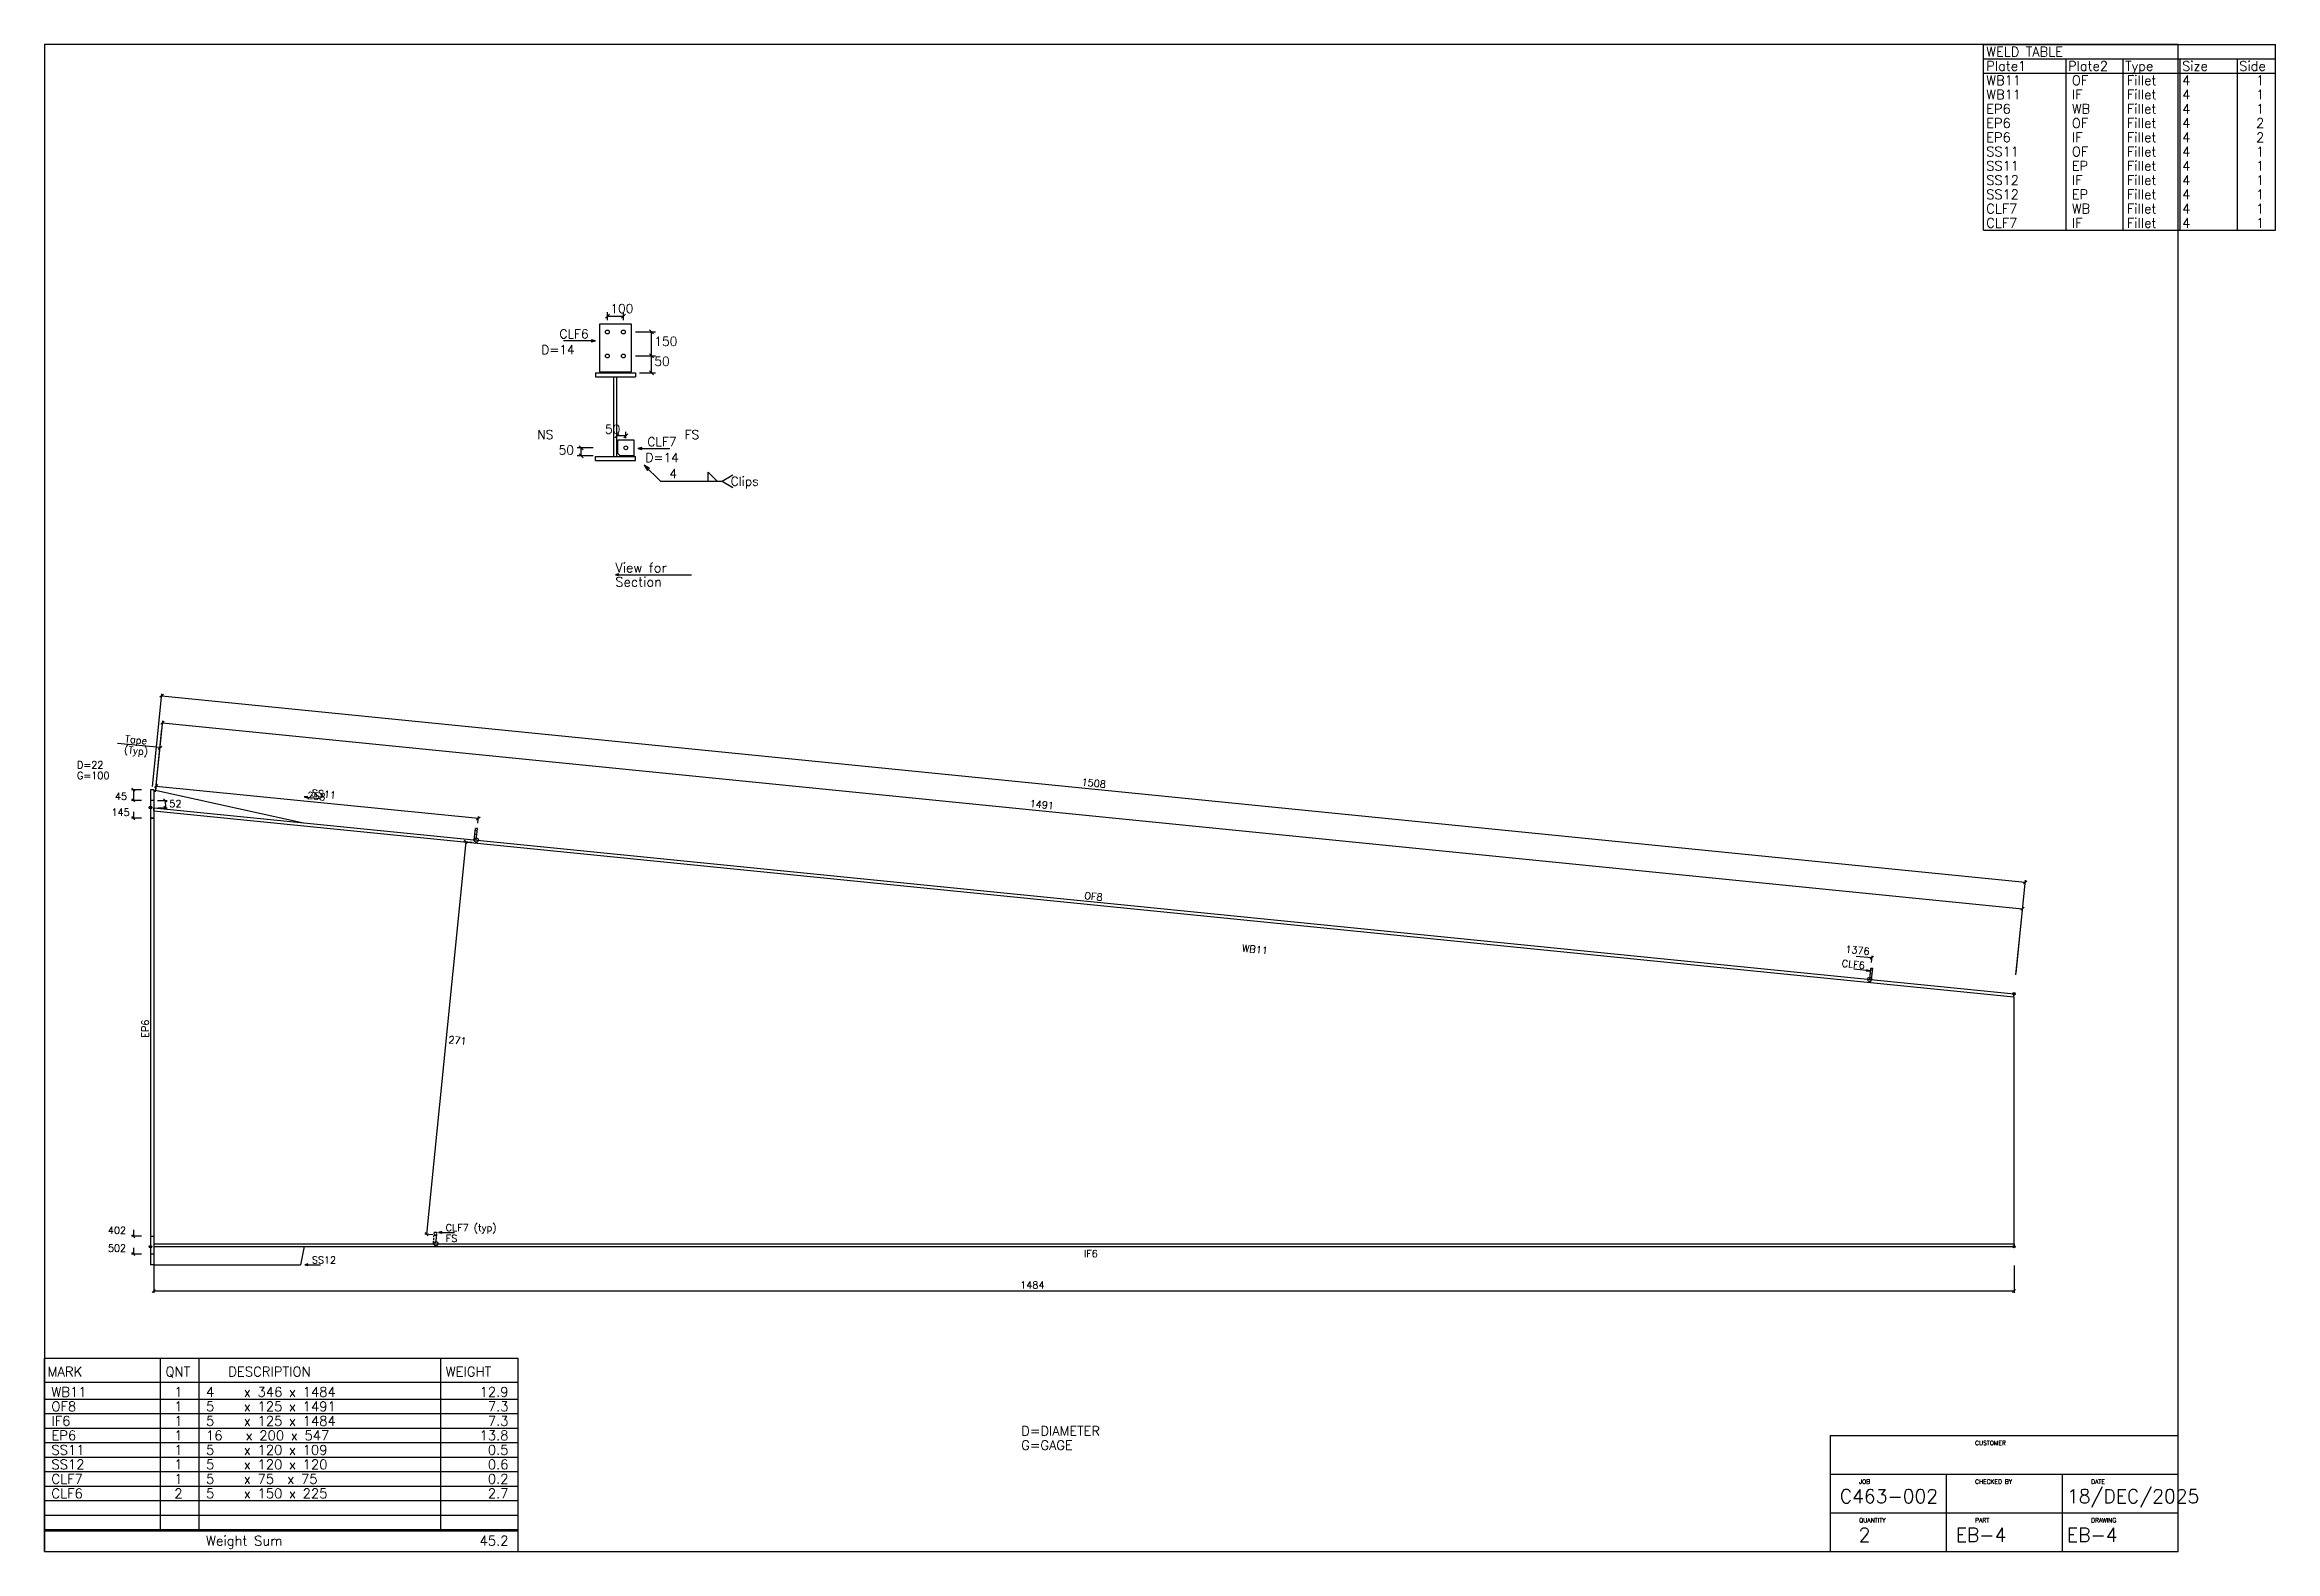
# Model space of a CAD drawing. Extents: x 0 to 879, y 0 to 594.
import ezdxf
from ezdxf.enums import TextEntityAlignment as Align

# ---------------------------------------------------------------- set-up
doc = ezdxf.new("R2010")
doc.units = 0
doc.linetypes.add('CONTIN', pattern=[0])
doc.linetypes.add('DASHED', pattern=[2.3812, 1.5875, -0.7937])
doc.layers.get('0').update_dxf_attribs({"linetype": 'CONTIN'})
for name, color, linetype in [('1', 7, 'CONTIN'), ('11', 7, 'CONTIN'), ('12', 2, 'CONTIN'), ('13', 2, 'CONTIN'), ('14', 7, 'CONTIN'), ('15', 6, 'CONTIN'), ('2', 7, 'CONTIN'), ('20', 7, 'CONTIN'), ('21', 7, 'CONTIN'), ('22', 7, 'CONTIN'), ('3', 1, 'CONTIN'), ('4', 1, 'CONTIN'), ('5', 7, 'CONTIN'), ('6', 4, 'CONTIN'), ('7', 3, 'DASHED'), ('9', 7, 'CONTIN')]:
    doc.layers.add(name, color=color, linetype=linetype)
doc.styles.add('SIMPLEX', font='SIMPLEX')

# ---------------------------------------------------------------- blocks, each defined once
blk = doc.blocks.new('ARROW')
at = {"layer": '2'}
blk.add_line((-0.635, -0.635), (0.635, 0.635), dxfattribs=at)
blk = doc.blocks.new('FLGHOL')
at = {"layer": '6'}
blk.add_solid([(-6.35, 0), (6.35, 0), (-6.35, 25.4), (6.35, 25.4)], dxfattribs=at)
blk = doc.blocks.new('GRTCLPB')
at = {"layer": '13'}
for p, q in [((-12.7, 0), (-12.7, 152.4)), ((-12.7, 152.4), (12.7, 152.4)), ((-12.7, 0), (12.7, 0)), ((12.7, 0), (12.7, 152.4))]:
    blk.add_line(p, q, dxfattribs=at)
at = {"layer": '6'}
for points in [[(-12.7, 119.38), (12.7, 119.38), (-12.7, 134.62), (12.7, 134.62)], [(-12.7, 68.58), (12.7, 68.58), (-12.7, 83.82), (12.7, 83.82)]]:
    blk.add_solid(points, dxfattribs=at)
blk = doc.blocks.new('ARROWP')
for p, q in [((0, 0), (-1.27, 0.317)), ((-1.27, 0.317), (-1.27, -0.317)), ((-1.27, -0.317), (0, 0))]:
    blk.add_line(p, q)
blk = doc.blocks.new('BRCCLPB', base_point=(12.7, 0))
at = {"layer": '1'}
blk.add_solid([(-12.7, 68.58), (12.7, 68.58), (-12.7, 83.82), (12.7, 83.82)], dxfattribs=at)
at = {"layer": '7'}
for p in [(-12.7, 101.6), (12.7, 0)]:
    blk.add_line(p, (12.7, 101.6), dxfattribs=at)
blk = doc.blocks.new('CIRCLE')
at = {"layer": '1'}
blk.add_circle((0, 0), 10.2, dxfattribs=at)
blk = doc.blocks.new('ASMPIECE', base_point=(16, -6.6))
at = {"layer": '1'}
for p, q in [((16, -6.6), (16.227, -4.335)), ((16, -6.6), (16, -352.2)), ((16, -6.6), (1500.271, -155.027)), ((16.227, -4.335), (1500.498, -152.762)), ((1500.271, -155.027), (1500.498, -152.762)), ((1500.498, -352.2), (1500.498, -155.05)), ((16, -352.2), (16, -354.477)), ((16, -352.2), (1500.498, -352.2)), ((16, -354.477), (1500.498, -354.477)), ((1500.498, -352.2), (1500.498, -354.477))]:
    blk.add_line(p, q, dxfattribs=at)
at = {"layer": '12'}
for p, q in [((16, 10.126), (13.471, 10.126)), ((13.471, 10.126), (13.471, -368.925)), ((16, 10.126), (16, -368.925)), ((16, -368.925), (13.471, -368.925))]:
    blk.add_line(p, q, dxfattribs=at)
at = {"layer": '15'}
for centre in [(273.367, -30.049), (1385.302, -141.242), (241.152, -352.2)]:
    blk.add_circle(centre, 1.7, dxfattribs=at)
at = {"layer": '2'}
for p, q in [((15.156, 12.795), (22.533, 86.55)), ((22.382, 85.04), (1509.409, -63.663)), ((17.737, 10.767), (23.173, 65.132)), ((23.022, 63.622), (1507.294, -84.805)), ((6.388, 10.126), (-1.706, 10.126)), ((6.388, 1.626), (-1.706, 1.626)), ((-0.189, 10.126), (-0.189, 1.626)), ((17.586, 9.257), (18.114, 14.542)), ((17.963, 13.032), (275.104, -12.682)), ((19.035, 1.626), (26.624, 1.626)), ((25.106, 1.626), (25.333, -4.335)), ((6.388, -12.539), (-1.706, -12.539)), ((-0.189, -7.48), (-0.189, -12.539)), ((19.262, -4.335), (26.85, -4.335)), ((274.726, -16.457), (275.255, -11.172)), ((265.086, -31.509), (233.777, -344.599)), ((270.12, -32.012), (263.576, -31.358)), ((1502.184, -135.908), (1509.56, -62.153)), ((1502.008, -137.66), (1507.445, -83.295)), ((1374.454, -122.617), (1387.039, -123.876)), ((1386.661, -127.651), (1387.19, -122.365)), ((6.388, -346.261), (-1.706, -346.261)), ((-0.189, -341.202), (-0.189, -346.261)), ((-0.189, -355.368), (-0.189, -360.426)), ((238.811, -345.102), (232.267, -344.448)), ((6.388, -360.426), (-1.706, -360.426)), ((1500.498, -369.653), (1500.498, -391.407)), ((16, -389.889), (1500.498, -389.889))]:
    blk.add_line(p, q, dxfattribs=at)
at = {"layer": '3'}
for p, q in [((17.51, 8.502), (22.544, 58.84)), ((21.034, 43.738), (-12.794, 47.121)), ((136.134, 4.409), (148.719, 3.151)), ((1385.227, -134.371), (1372.642, -133.113)), ((243.346, -343.158), (255.993, -343.158)), ((16, -369.653), (16, -391.407)), ((136.506, -368.925), (149.153, -368.925))]:
    blk.add_line(p, q, dxfattribs=at)
at = {"layer": '7'}
blk.add_line((239.793, -342.913), (238.864, -352.2), dxfattribs=at)
at = {"layer": '9'}
for p, q in [((16, 10.126), (135.631, -16.275)), ((136, -354.477), (133.071, -368.925)), ((16, -368.925), (133.071, -368.925))]:
    blk.add_line(p, q, dxfattribs=at)
at = {"layer": '1', "yscale": 0.06, "zscale": 0.06, "rotation": -5.711}
for p, xscale in [((272.612, -29.973), -0.06), ((1386.057, -141.318), 0.06)]:
    blk.add_blockref('GRTCLPB', p, dxfattribs=dict(at, xscale=xscale))
at = {"layer": '15', "xscale": 0.1, "yscale": 0.1, "zscale": 0.1}
for p in [(13.471, -4.059), (1500.498, -152.762), (13.471, -354.477), (1500.498, -354.477)]:
    blk.add_blockref('CIRCLE', p, dxfattribs=at)
at = {"layer": '2', "xscale": 1.992, "yscale": 1.992, "zscale": 1.992}
for p, rotation in [((22.382, 85.04), 174.288), ((23.022, 63.622), 174.289), ((-0.189, 10.126), 90), ((-0.189, 1.626), -90), ((17.963, 13.032), 174.289), ((25.106, 1.626), 90), ((-0.189, -12.539), -90), ((25.333, -4.335), -90), ((275.104, -12.682), -5.711), ((265.086, -31.509), 84.289), ((1509.409, -63.663), -5.712), ((1507.294, -84.805), -5.711), ((1387.039, -123.876), -5.711), ((-0.189, -346.261), -90), ((233.777, -344.599), -95.711), ((-0.189, -360.426), -90)]:
    blk.add_blockref('ARROW', p, dxfattribs=dict(at, rotation=rotation))
blk.add_blockref('ARROW', (1500.498, -389.889), dxfattribs=at)
at = {"layer": '3', "xscale": 1.992, "yscale": 1.992, "zscale": 1.992}
for name, p, rotation in [('ARROW', (21.034, 43.738), -5.711), ('ARROWP', (136.134, 4.409), 174.289), ('ARROWP', (1385.227, -134.371), -5.711), ('ARROWP', (243.346, -343.158), 180), ('ARROWP', (136.506, -368.925), 180), ('ARROW', (16, -389.889), 180)]:
    blk.add_blockref(name, p, dxfattribs=dict(at, rotation=rotation))
at = {"layer": '6', "xscale": 0.09, "yscale": 0.1, "zscale": 0.1, "rotation": -90}
for p in [(13.471, 1.626), (13.471, -12.539), (13.471, -346.261), (13.471, -360.426)]:
    blk.add_blockref('FLGHOL', p, dxfattribs=at)
at = {"layer": '7', "xscale": 0.09, "yscale": 0.09, "zscale": 0.09, "rotation": -5.711}
blk.add_blockref('BRCCLPB', (241.152, -352.2), dxfattribs=at)
at = {"layer": '11', "style": 'SIMPLEX'}
for s, rotation, p in [('1508', -5.712, (756.216, 13.542)), ('258', -5.711, (138.265, 2.9)), ('1491', -5.711, (714.798, -3.657)), ('1376', -5.711, (1365.615, -119.835)), ('271', -5.711, (250.935, -192))]:
    blk.add_text(s, height=5.666, rotation=rotation, dxfattribs=at).set_placement(p)
for s, p in [('45', (-14.927, 2.099)), ('52', (28.512, -3.867)), ('145', (-17.76, -10.65)), ('402', (-20.593, -344.373)), ('502', (-20.593, -358.538)), ('1484', (707.449, -388.001))]:
    blk.add_text(s, height=5.666, dxfattribs=at).set_placement(p)
at = {"layer": '21', "style": 'SIMPLEX'}
for s, p in [('G=100', (-45.213, 18.625)), ('D=22', (-45.213, 27.124))]:
    blk.add_text(s, height=5.666, dxfattribs=at).set_placement(p)
at = {"layer": '3', "style": 'SIMPLEX'}
for s, rotation, p in [('Tape', -5.711, (-7.015, 47.967)), ('(Typ)', -5.711, (-7.86, 39.51)), ('SS11', -5.711, (141.866, 4.785)), ('OF8', -5.711, (758.367, -77.125)), ('WB11', -5.711, (884.282, -119.053)), ('CLF6', -5.711, (1362.769, -131.176)), ('EP6', 90, (12.054, -187.899))]:
    blk.add_text(s, height=5.666, rotation=rotation, dxfattribs=at).set_placement(p)
for s, p in [('CLF7 (typ)', (249.012, -342.214)), ('FS', (249.012, -350.713)), ('SS12', (142.172, -367.981)), ('IF6', (758.249, -362.976))]:
    blk.add_text(s, height=5.666, dxfattribs=at).set_placement(p)
blk = doc.blocks.new('ASMPLATE')
at = {"layer": '14'}
for p, q in [((0, 0), (0, 76.2)), ((0, 76.2), (186.69, 76.2)), ((45.72, 8.096), (45.72, 76.2)), ((60.96, 8.096), (60.96, 76.2)), ((156.21, 8.096), (156.21, 76.2)), ((156.21, 8.096), (156.21, 76.2)), ((186.69, 8.096), (186.69, 76.2)), ((186.69, 0), (186.69, 76.2)), ((0, 66.675), (186.69, 66.675)), ((0, 60.008), (186.69, 60.008)), ((0, 54.293), (186.69, 54.293)), ((0, 48.578), (186.69, 48.578)), ((0, 42.863), (186.69, 42.863)), ((0, 37.148), (186.69, 37.148)), ((0, 31.433), (186.69, 31.433)), ((0, 25.718), (186.69, 25.718)), ((0, 20.003), (186.69, 20.003)), ((0, 14.287), (186.69, 14.287)), ((0, 8.573), (186.69, 8.573)), ((0, 8.096), (186.69, 8.096)), ((0, 0), (186.69, 0))]:
    blk.add_line(p, q, dxfattribs=at)
at = {"layer": '14', "style": 'SIMPLEX'}
for s, p in [('MARK', (1.143, 68.961)), ('QNT', (47.625, 68.961)), ('DESCRIPTION', (72.39, 68.961)), ('WEIGHT', (158.115, 68.961)), ('WB11', (2.667, 60.96)), ('  1', (45.91, 60.96)), ('4    x 346 x 1484', (63.627, 60.96)), ('OF8', (2.667, 55.245)), ('IF6', (2.667, 49.53)), ('  1', (45.91, 55.245)), ('  1', (45.91, 49.53)), ('5    x 125 x 1491', (63.627, 55.245)), ('5    x 125 x 1484', (63.627, 49.53)), ('EP6', (2.667, 43.815)), ('  1', (45.91, 43.815)), ('16   x 200 x 547', (63.627, 43.815)), ('SS11', (2.667, 38.1)), ('SS12', (2.667, 32.385)), ('  1', (45.91, 38.1)), ('  1', (45.91, 32.385)), ('5    x 120 x 109', (63.627, 38.1)), ('5    x 120 x 120', (63.627, 32.385)), ('CLF7', (2.667, 26.67)), ('  1', (45.91, 26.67)), ('5    x 75  x 75', (63.627, 26.67)), ('CLF6', (2.667, 20.955)), ('  2', (45.91, 20.955)), ('5    x 150 x 225', (63.627, 20.955)), ('Weight Sum', (63.627, 2.286))]:
    blk.add_text(s, height=3.81, dxfattribs=at).set_placement(p)
for s, p in [('   12.9', (182.88, 60.96)), ('    7.3', (182.88, 55.245)), ('    7.3', (182.88, 49.53)), ('   13.8', (182.88, 43.815)), ('    0.5', (182.88, 38.1)), ('    0.6', (182.88, 32.385)), ('    0.2', (182.88, 26.67)), ('    2.7', (182.88, 20.955)), ('   45.2', (182.88, 2.286))]:
    blk.add_text(s, height=3.81, dxfattribs=at).set_placement(p, align=Align.RIGHT)
blk = doc.blocks.new('ASMTITLE')
for p, q in [((0, 30.48), (91.44, 30.48)), ((0, 30.48), (0, 0)), ((91.44, 0), (91.44, 30.48)), ((0, 20.32), (91.44, 20.32)), ((30.48, 20.32), (30.48, 0)), ((60.96, 20.32), (60.96, 0)), ((0, 10.16), (91.44, 10.16)), ((0, 0), (91.44, 0))]:
    blk.add_line(p, q)
at = {"style": 'SIMPLEX'}
for s, height, p in [('CUSTOMER', 1.143, (38.1, 27.94)), ('JOB', 1.143, (7.62, 17.78)), ('CHECKED BY', 1.143, (38.1, 17.78)), ('DATE', 1.143, (68.58, 17.78)), ('C463-002', 3.607, (2.54, 12.7)), ('18/DEC/2025', 3.607, (62.23, 12.7)), ('QUANTITY', 1.143, (7.62, 7.62)), ('  2', 3.607, (2.54, 2.54)), ('EB-4', 3.607, (33.02, 2.54)), ('PART', 1.143, (38.1, 7.62)), ('EB-4', 3.607, (62.23, 2.54)), ('DRAWING', 1.143, (68.58, 7.62))]:
    blk.add_text(s, height=height, dxfattribs=at).set_placement(p)
blk = doc.blocks.new('ASMSECTN')
at = {"layer": '1'}
for p, q in [((-6.35, 27.94), (6.35, 27.94)), ((-6.35, 27.94), (-6.35, 26.67)), ((-6.35, 26.67), (6.35, 26.67)), ((-0.508, 1.27), (-0.508, 26.67)), ((0.508, 1.27), (0.508, 26.67)), ((6.35, 27.94), (6.35, 26.67)), ((-6.35, 0), (-6.35, 1.27)), ((-6.35, 1.27), (6.35, 1.27)), ((-6.35, 0), (6.35, 0)), ((6.35, 0), (6.35, 1.27))]:
    blk.add_line(p, q, dxfattribs=at)
at = {"layer": '13'}
for p, q in [((5.08, 43.434), (-5.08, 43.434)), ((-5.08, 43.434), (-5.08, 28.194)), ((5.08, 28.194), (5.08, 43.434)), ((-5.08, 28.194), (5.08, 28.194)), ((0.762, 6.604), (5.842, 6.604)), ((0.762, 2.286), (0.762, 6.604)), ((0.762, 2.286), (1.524, 1.524)), ((5.842, 1.524), (1.524, 1.524)), ((5.842, 6.604), (5.842, 1.524))]:
    blk.add_line(p, q, dxfattribs=at)
at = {"layer": '3'}
for p, q in [((-2.54, 44.704), (-2.54, 47.244)), ((-2.54, 45.974), (2.54, 45.974)), ((2.54, 44.704), (2.54, 47.244)), ((-6.35, 38.1), (-16.51, 38.1)), ((6.35, 40.894), (12.7, 40.894)), ((11.43, 27.94), (11.43, 40.894)), ((6.35, 33.274), (12.7, 33.274)), ((7.62, 27.94), (12.7, 27.94)), ((0.508, 7.874), (0.508, 9.144)), ((3.302, 7.874), (0.508, 7.874)), ((3.302, 7.112), (3.302, 9.144)), ((-7.112, 4.064), (-12.192, 4.064)), ((-7.112, 1.524), (-12.192, 1.524)), ((-10.922, 1.524), (-10.922, 4.064)), ((7.112, 3.81), (17.272, 3.81))]:
    blk.add_line(p, q, dxfattribs=at)
at = {"layer": '4'}
for p, q in [((9.195, -1.422), (14.315, -6.543)), ((14.315, -6.543), (33.091, -6.543)), ((29.535, -3.698), (32.38, -6.543)), ((29.535, -6.543), (29.535, -3.698)), ((33.091, -6.543), (33.945, -6.543)), ((33.945, -6.543), (37.358, -4.552)), ((33.945, -6.543), (37.358, -8.534))]:
    blk.add_line(p, q, dxfattribs=at)
at = {"layer": '1'}
for p, rotation in [((-2.54, 45.974), 180), ((11.43, 40.894), 90), ((11.43, 33.274), 270), ((11.43, 33.274), 90), ((11.43, 27.94), 270), ((0.508, 7.874), 180), ((-10.922, 4.064), 270), ((-10.922, 1.524), 90)]:
    blk.add_blockref('ARROW', p, dxfattribs=dict(at, rotation=rotation))
for p in [(2.54, 45.974), (3.302, 7.874)]:
    blk.add_blockref('ARROW', p, dxfattribs=at)
at = {"layer": '1', "xscale": 0.06, "yscale": 0.06, "zscale": 0.06}
for p in [(-2.54, 40.894), (2.54, 40.894), (-2.54, 33.274), (2.54, 33.274), (3.302, 4.064)]:
    blk.add_blockref('CIRCLE', p, dxfattribs=at)
at = {"layer": '3'}
blk.add_blockref('ARROWP', (-6.35, 38.1), dxfattribs=at)
at = {"layer": '3', "rotation": 180}
blk.add_blockref('ARROWP', (7.112, 3.81), dxfattribs=at)
at = {"layer": '4', "xscale": 1.5, "yscale": 1.5, "zscale": 1.5, "rotation": 135}
blk.add_blockref('ARROWP', (9.195, -1.422), dxfattribs=at)
at = {"layer": '1', "style": 'SIMPLEX'}
for s, p in [('CLF6', (-17.78, 38.862)), ('CLF7', (10.16, 4.572))]:
    blk.add_text(s, height=2.845, dxfattribs=at).set_placement(p)
at = {"layer": '21', "style": 'SIMPLEX'}
for p in [(-23.571, 33.833), (9.55, -0.457)]:
    blk.add_text('D=14', height=2.845, dxfattribs=at).set_placement(p)
at = {"layer": '3', "style": 'SIMPLEX'}
for s, p in [('100', (-1.592, 46.922)), ('150', (12.378, 36.508)), ('50', (12.378, 30.158)), ('NS', (-24.841, 6.858)), ('50', (-3.336, 8.568)), ('FS', (21.996, 6.858)), ('50', (-18.068, 1.964))]:
    blk.add_text(s, height=2.845, dxfattribs=at).set_placement(p)
at = {"layer": '4', "style": 'SIMPLEX'}
blk.add_text('Clips', height=2.845, dxfattribs=at).set_placement((36.647, -7.965))
at = {"layer": '5', "style": 'SIMPLEX'}
blk.add_text('4', height=2.845, dxfattribs=at).set_placement((17.16, -5.595))
blk = doc.blocks.new('ASMBOLT')
at = {"layer": '21', "style": 'SIMPLEX'}
for s, p in [('D=DIAMETER', (0, 5.715)), ('G=GAGE', (0, 0))]:
    blk.add_text(s, height=3.81, dxfattribs=at).set_placement(p)
blk = doc.blocks.new('ASMVIEW')
at = {"layer": '21'}
blk.add_line((0, 0), (30.48, 0), dxfattribs=at)
at = {"layer": '21', "rotation": 180}
blk.add_blockref('ARROWP', (0, 0), dxfattribs=at)
at = {"layer": '21', "style": 'SIMPLEX'}
for s, p in [('View for', (0, 0.953)), ('Section', (0, -4.762))]:
    blk.add_text(s, height=3.81, dxfattribs=at).set_placement(p)
blk = doc.blocks.new('ASM_WELD', base_point=(0, 74.295))
at = {"layer": '20'}
for p, q in [((0, 74.295), (116.967, 74.295)), ((0, 0), (0, 74.295)), ((116.967, 0), (116.967, 74.295)), ((0, 68.58), (116.967, 68.58)), ((0, 62.865), (116.967, 62.865)), ((33.147, 0), (33.147, 68.58)), ((56.007, 0), (56.007, 68.58)), ((78.867, 0), (78.867, 68.58)), ((101.727, 0), (101.727, 68.58)), ((0, 0), (116.967, 0))]:
    blk.add_line(p, q, dxfattribs=at)
at = {"layer": '14', "style": 'SIMPLEX'}
for s, p in [('WELD TABLE', (1.143, 69.533)), ('Plate1', (1.143, 63.818)), ('Plate2', (33.909, 63.818)), ('Type', (56.769, 63.818)), ('Size', (79.629, 63.818)), ('Side', (102.489, 63.818)), ('WB11', (1.143, 58.103)), ('WB11', (1.143, 52.388)), ('OF', (35.433, 58.103)), ('IF', (35.433, 52.388)), ('Fillet', (57.531, 58.103)), ('Fillet', (57.531, 52.388)), ('4', (79.629, 58.103)), ('4', (79.629, 52.388)), ('  1', (104.013, 58.103)), ('  1', (104.013, 52.388)), ('EP6', (1.143, 46.673)), ('EP6', (1.143, 40.958)), ('WB', (35.433, 46.673)), ('OF', (35.433, 40.958)), ('Fillet', (57.531, 46.673)), ('Fillet', (57.531, 40.958)), ('4', (79.629, 46.673)), ('4', (79.629, 40.958)), ('  2', (104.013, 40.958)), ('  1', (104.013, 46.673)), ('EP6', (1.143, 35.243)), ('IF', (35.433, 35.243)), ('Fillet', (57.531, 35.243)), ('4', (79.629, 35.243)), ('  2', (104.013, 35.243)), ('SS11', (1.143, 29.528)), ('SS11', (1.143, 23.813)), ('OF', (35.433, 29.528)), ('EP', (35.433, 23.813)), ('Fillet', (57.531, 29.528)), ('Fillet', (57.531, 23.813)), ('4', (79.629, 29.528)), ('4', (79.629, 23.813)), ('  1', (104.013, 29.528)), ('  1', (104.013, 23.813)), ('SS12', (1.143, 18.098)), ('IF', (35.433, 18.098)), ('Fillet', (57.531, 18.098)), ('4', (79.629, 18.098)), ('  1', (104.013, 18.098)), ('SS12', (1.143, 12.383)), ('CLF7', (1.143, 6.668)), ('WB', (35.433, 6.668)), ('EP', (35.433, 12.383)), ('Fillet', (57.531, 12.383)), ('Fillet', (57.531, 6.668)), ('4', (79.629, 12.383)), ('4', (79.629, 6.668)), ('  1', (104.013, 12.383)), ('  1', (104.013, 6.668)), ('CLF7', (1.143, 0.953)), ('IF', (35.433, 0.953)), ('Fillet', (57.531, 0.953)), ('4', (79.629, 0.953)), ('  1', (104.013, 0.953))]:
    blk.add_text(s, height=3.81, dxfattribs=at).set_placement(p)

msp = doc.modelspace()

# ---------------------------------------------------------------- linework, layer by layer
at = {"layer": '22'}
for p, q in [((841, 594), (0, 594)), ((0, 594), (0, 0)), ((841, 0), (841, 594)), ((0, 0), (841, 0))]:
    msp.add_line(p, q, dxfattribs=at)

# ---------------------------------------------------------------- block references
for name, p, xscale, yscale, zscale in [('ASM_WELD', (764.269, 594), 0.984, 0.984, 0.984), ('ASMSECTN', (225, 430), 1.24, 1.24, 1.24), ('ASMVIEW', (225, 385), 0.984, 0.984, 0.984), ('ASMPIECE', (43, 292), 0.494, 0.494, 0.494), ('ASMBOLT', (385, 40), 0.984, 0.984, 0.984), ('ASMTITLE', (703.84, 0), 1.5, 1.5, 1.5)]:
    msp.add_blockref(name, p, dxfattribs=dict(xscale=xscale, yscale=yscale, zscale=zscale))
msp.add_blockref('ASMPLATE', (0, 0))

doc.saveas('drawing.dxf')
